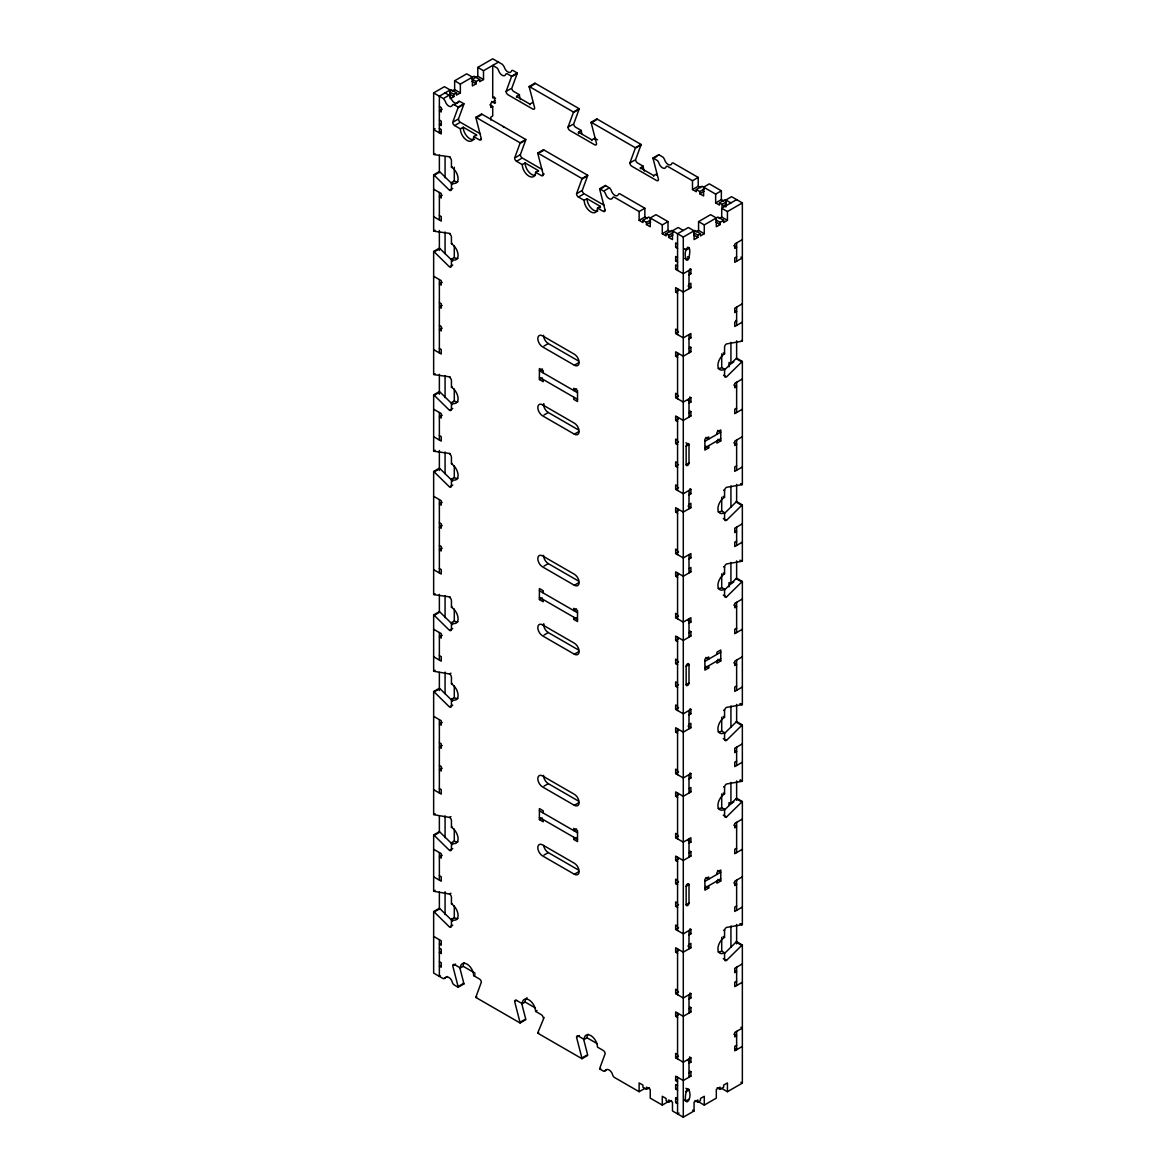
<?xml version="1.0" encoding="UTF-8"?>
<svg xmlns="http://www.w3.org/2000/svg" width="1176" height="1176" viewBox="0 0 1176 1176"><rect width="100%" height="100%" fill="white"/><g stroke="black" fill="none" stroke-linecap="round" stroke-linejoin="round"><path stroke-width="1.5" d="M687.563 256.75L689.004 257.573L686.137 259.22C681.992 249.091 692.664 239.625 689.004 257.573A2.014 1.161 -60 0 1 687.563 260.043A2.014 1.161 -60 0 1 686.137 259.22L684.711 258.397M457.537 102.738A5.395 3.116 60 0 0 458.081 101.886A2.69 1.558 60 0 1 459.875 101.445L463.903 103.767L458.184 107.075A2.705 1.558 60 0 1 458.096 107.648L452.731 122.26A2.69 1.558 60 0 0 454.642 125.567L460.36 128.86A9.437 5.439 60 0 0 467.019 140.414A9.437 5.439 60 0 0 473.693 136.563L476.559 134.917L463.212 127.214L460.36 128.86M453.686 121.716L458.449 118.967L463.814 104.355A2.705 1.558 60 0 0 463.903 103.767M581.797 133.608A9.437 5.439 60 0 1 581.326 130.492L575.608 127.199A2.69 1.558 60 0 1 573.712 123.892L579.077 109.28A2.705 1.558 60 0 0 579.151 108.707L534.948 83.173L529.229 86.48A2.69 1.558 60 0 0 529.303 87.156L534.668 107.957A2.69 1.558 60 0 1 532.772 109.059L508.003 94.756A2.69 1.558 60 0 1 506.092 91.463L511.457 76.852A2.705 1.558 60 0 0 511.531 76.264L517.249 72.971L513.236 70.648A2.69 1.558 60 0 0 511.442 71.075M517.249 72.971A2.705 1.558 60 0 1 517.175 73.544L511.81 88.156A2.69 1.558 60 0 0 513.706 91.463L519.425 94.756A9.437 5.439 60 0 0 520.512 99.607M480.367 139.312L481.322 138.768L475.957 117.953A2.69 1.558 60 0 1 475.868 117.291L481.587 113.984L525.804 139.503L520.086 142.811A2.705 1.558 60 0 1 519.998 143.398L514.632 157.996A2.69 1.558 60 0 0 516.543 161.303L522.262 164.596A9.437 5.439 60 0 0 528.921 176.15A9.437 5.439 60 0 0 535.595 172.299L538.461 170.652L525.113 162.95L522.262 164.596M515.588 157.452L520.351 154.703L525.716 140.091A2.705 1.558 60 0 0 525.804 139.503M644.316 171.079A9.437 5.439 60 0 1 643.228 166.228L637.51 162.935A2.69 1.558 60 0 1 635.613 159.627L640.979 145.03A2.705 1.558 60 0 0 641.052 144.442L596.849 118.923L591.131 122.216A2.69 1.558 60 0 0 591.205 122.892L596.57 143.692A2.69 1.558 60 0 1 594.674 144.795L569.89 130.492A2.69 1.558 60 0 1 567.993 127.199L573.359 112.587A2.705 1.558 60 0 0 573.432 111.999L579.151 108.707M535.595 172.299L541.313 175.606A2.69 1.558 60 0 0 543.224 174.504L537.844 153.703A2.69 1.558 60 0 1 537.77 153.027L543.488 149.719L587.691 175.253L581.988 178.546A2.705 1.558 60 0 1 581.899 179.134L576.534 193.746A2.69 1.558 60 0 0 578.445 197.039L584.163 200.346A9.437 5.439 60 0 0 590.822 211.886A9.437 5.439 60 0 0 597.496 208.034L600.348 206.388L587.015 198.685L584.163 200.346M577.49 193.187L582.252 190.439L587.618 175.827A2.705 1.558 60 0 0 587.691 175.253M653.033 157.952L657.605 160.7L658.839 162.773A5.395 3.116 60 0 0 661.867 167.404A5.395 3.116 60 0 0 665.498 167.786L666.292 166.507A2.69 1.558 60 0 1 667.821 166.492L692.488 180.737L692.488 189.542L698.206 186.234L698.206 177.444L673.539 163.199A2.69 1.558 60 0 0 672.01 163.199L671.217 164.478A5.395 3.116 60 0 1 667.586 164.111A5.395 3.116 60 0 1 664.558 159.48L663.323 157.393L658.751 154.659L653.033 157.952A2.69 1.558 60 0 0 653.106 158.628L658.472 179.443A2.69 1.558 60 0 1 656.575 180.531L631.791 166.228A2.69 1.558 60 0 1 629.895 162.935L635.26 148.323A2.705 1.558 60 0 0 635.334 147.735L641.052 144.442M544.165 1017.446L537.844 1032.601A2.69 1.558 60 0 0 537.77 1033.189L581.988 1058.709L587.691 1055.416A2.705 1.558 60 0 0 587.618 1054.74L583.59 1039.128M618.385 194.437L618.664 194.011A2.69 1.558 60 0 1 620.193 194.011L644.845 208.24L644.845 217.046L639.127 220.338L639.127 211.548L614.475 197.303A2.69 1.558 60 0 0 612.946 197.303L612.137 198.582A5.395 3.116 60 0 1 608.506 198.215A5.395 3.116 60 0 1 605.493 193.584L604.244 191.497L599.672 188.763L605.39 185.455L609.962 188.204L611.211 190.291A5.395 3.116 60 0 0 614.225 194.907A5.395 3.116 60 0 0 617.856 195.289M724.592 369.867L736.088 358.577A2.705 1.558 -60 0 1 736.632 358.166L742.35 361.473L742.35 484.468A2.69 1.558 -60 0 1 741.806 484.688L726.474 487.349A2.69 1.558 -60 0 0 724.563 490.642L724.563 497.242A9.437 5.439 -60 0 0 717.904 508.796A9.437 5.439 -60 0 0 724.563 512.648L724.563 519.248A2.69 1.558 -60 0 0 726.474 520.351L741.806 505.298A2.705 1.558 -60 0 1 742.35 504.901L736.632 501.593A2.705 1.558 -60 0 0 736.088 502.005L724.592 513.295M742.35 361.473A2.705 1.558 -60 0 0 741.806 361.87L726.474 376.923A2.69 1.558 -60 0 1 724.563 375.82L724.563 369.22A9.437 5.439 -60 0 1 717.904 365.368A9.437 5.439 -60 0 1 724.563 353.814L724.563 347.214A2.69 1.558 -60 0 1 726.474 343.921L741.806 341.26A2.705 1.558 -60 0 0 742.35 341.04L742.35 202.919L731.56 196.686L725.842 199.994L725.842 207.035M724.592 589.896L736.088 578.621A2.705 1.558 -60 0 1 736.632 578.21L742.35 581.503L742.35 704.512A2.69 1.558 -60 0 1 741.806 704.733L726.474 707.393A2.69 1.558 -60 0 0 724.563 710.686L724.563 717.286A9.437 5.439 -60 0 0 717.904 728.841A9.437 5.439 -60 0 0 724.563 732.692L724.563 739.292A2.69 1.558 -60 0 0 726.474 740.395L741.806 725.342A2.705 1.558 -60 0 1 742.35 724.93L736.632 721.638A2.705 1.558 -60 0 0 736.088 722.049L724.592 733.339M742.35 504.901L742.35 561.084A2.69 1.558 -60 0 1 741.806 561.305L726.474 563.965A2.69 1.558 -60 0 0 724.563 567.258L724.563 573.859A9.437 5.439 -60 0 0 717.904 585.413A9.437 5.439 -60 0 0 724.563 589.264L724.563 595.865A2.69 1.558 -60 0 0 726.474 596.967L741.806 581.914A2.705 1.558 -60 0 1 742.35 581.503M724.592 809.941L736.088 798.651A2.705 1.558 -60 0 1 736.632 798.254L742.35 801.547L742.35 924.557A2.705 1.558 -60 0 1 741.806 924.777L726.474 927.438A2.69 1.558 -60 0 0 724.563 930.731L724.563 937.331A9.437 5.439 -60 0 0 717.904 948.885A9.437 5.439 -60 0 0 724.563 952.736L724.563 959.337A2.69 1.558 -60 0 0 726.474 960.439L741.806 945.386A2.69 1.558 -60 0 1 742.35 944.975L736.632 941.682A2.69 1.558 -60 0 0 736.088 942.079L724.592 953.368M723.299 815.174L726.474 817.011L741.806 801.958A2.705 1.558 -60 0 1 742.35 801.547M450.246 156.878L434.194 154.629A2.705 1.558 60 0 1 433.65 154.409L433.65 92.904L444.44 86.671L450.158 89.979L450.158 98.769M454.642 80.791L460.345 84.084L460.345 92.889L454.642 89.597L454.642 80.791L466.681 73.838L472.399 77.131L472.399 85.936L476.206 83.731L476.206 81.541L471.914 79.057M498.433 62.108L483.512 70.722L483.512 79.527L477.794 76.219L477.794 67.414L492.715 58.8L502.461 64.415L504.254 66.929A5.395 3.116 60 0 0 507.282 71.56A5.395 3.116 60 0 0 510.899 71.927M450.158 89.979L439.368 96.212L439.368 132.873L441.265 131.786M460.345 84.084L473.987 76.219L479.69 79.527L479.69 81.717L483.512 79.527M452.099 91.052L454.642 89.597M473.987 78.424L477.794 76.219M444.337 97.976L449.1 95.227L450.893 97.726A5.395 3.116 60 0 0 456.685 103.209M449.688 91.904L453.965 94.374L456.538 92.889L456.538 95.094L460.345 92.889M476.206 81.541L479.69 79.527M451.437 98.034L453.965 96.579L453.965 94.374M442.22 109.221L439.368 110.882L441.265 111.97L441.265 107.575L439.368 106.472M433.65 92.904L443.381 98.534L445.175 101.033A5.395 3.116 60 0 0 448.776 106.046A5.395 3.116 60 0 0 452.363 105.178A2.69 1.558 60 0 1 454.156 104.752L458.919 102.003M458.096 107.648L462.859 104.899M512.413 76.293L517.175 73.544M440.309 123.892L439.368 124.45L441.265 125.553L441.265 121.143L439.368 120.04M435.076 128.757L433.65 129.581L441.265 133.976L441.265 129.581L439.368 128.478M511.531 76.264L507.517 73.941A2.69 1.558 60 0 0 505.724 74.382A5.395 3.116 60 0 1 502.123 75.235A5.395 3.116 60 0 1 498.536 70.222L497.301 68.135L492.715 65.4L492.715 97.667L494.155 96.844M506.092 91.463L510.854 88.715M492.715 97.667L495.581 98.225M495.39 100.533L490.818 103.179L490.818 107.575L492.715 106.472L492.715 116.012L490.818 117.115L490.818 120.04M454.642 125.567L459.404 122.819M491.583 101.415L494.626 103.179L495.581 102.621M476.897 117.409L481.66 114.66A2.69 1.558 60 0 1 481.587 113.984M529.303 87.156L534.066 84.407M516.602 97.123A9.437 5.439 60 0 1 516.573 96.403L519.425 94.756M433.65 154.409L435.076 153.586M529.891 104.782A9.437 5.439 60 0 0 529.906 104.105L532.772 102.459M450.246 233.48L434.194 231.246A2.705 1.558 60 0 1 433.65 231.025L433.65 174.827L439.368 171.534A2.705 1.573 60 0 1 439.912 171.946L452.686 184.485M433.65 174.827A2.705 1.573 60 0 1 434.194 175.239L438.472 172.769M434.194 175.239L449.526 190.291A2.69 1.558 60 0 0 451.437 189.189L451.437 182.589A9.437 5.439 60 0 0 458.096 178.737A9.437 5.439 60 0 0 451.437 167.183L452.143 166.772M451.437 182.589L454.289 180.942A9.437 5.439 60 0 0 457.934 181.795M519.998 143.398L524.761 140.635M574.314 112.043L579.077 109.28M450.246 189.88L452.745 188.439M442.22 195.231L439.368 196.877L441.265 197.98L441.265 193.57L433.65 189.174M567.993 127.199L572.756 124.45M516.543 161.303L521.306 158.554M540.387 152.233L543.562 150.396A2.69 1.558 60 0 1 543.488 149.719M591.205 122.892L594.38 121.054M595.012 120.687L595.967 120.143M578.577 133.608A9.437 5.439 60 0 1 578.474 132.153L581.326 130.492M433.65 231.025L435.076 230.202M591.778 140.517A9.437 5.439 60 0 0 591.807 139.841L594.674 138.195L597.526 139.841M542.268 175.048L544.165 173.96M450.246 376.908L434.194 374.674A2.69 1.558 60 0 1 433.65 374.453L433.65 251.444L439.368 248.151A2.705 1.558 60 0 1 439.912 248.548L452.686 261.101M433.65 251.444A2.705 1.558 60 0 1 434.194 251.855L438.472 249.386M434.194 251.855L449.526 266.908A2.69 1.558 60 0 0 451.437 265.805L451.437 259.205A9.437 5.439 60 0 0 458.096 255.354A9.437 5.439 60 0 0 451.437 243.799L452.143 243.388M581.899 179.134L586.662 176.385M636.216 147.779L640.979 145.03M451.437 259.205L454.289 257.559A9.437 5.439 60 0 0 457.934 258.411M450.246 266.496L452.745 265.056M629.895 162.935L634.658 160.186M578.445 197.039L583.208 194.29M600.701 188.88L603.876 187.058M653.106 158.628L656.914 156.437M442.22 282.328L439.368 283.975L441.265 285.077L441.265 280.682L433.65 276.272M640.405 168.594A9.437 5.439 60 0 1 640.376 167.889L643.228 166.228M604.64 190.527L609.403 187.778M653.68 176.268A9.437 5.439 60 0 0 653.709 175.591L656.575 173.93A9.437 5.439 60 0 1 656.458 175.268M604.17 210.798L605.125 210.239L599.745 189.439A2.69 1.558 60 0 1 599.672 188.763M442.22 305.437L439.368 307.083L441.265 308.185L441.265 303.776L439.368 302.673M639.127 211.548L644.845 208.24M692.488 180.737L698.206 177.444M442.22 328.163L439.368 329.824L441.265 330.912L441.265 326.516L439.368 325.414M639.127 220.338L642.949 222.543L642.949 220.338L648.667 217.046L662.294 224.91L668.012 221.617L668.012 230.408L662.294 233.715L662.294 224.91M692.488 189.542L696.31 191.747L696.31 189.542L702.013 186.234L715.655 194.114L721.358 190.806L721.358 199.611L715.655 202.904L715.655 194.114M642.949 220.338L646.433 222.367L650.725 219.883M696.31 189.542L699.793 191.556L704.086 189.086M646.433 222.367L646.433 224.557L650.725 222.088M699.793 191.556L699.793 193.761L704.086 191.276M662.294 233.715L666.101 235.92L666.101 233.715L671.819 230.408M715.655 202.904L719.462 205.109L719.462 202.904L725.18 199.611M672.951 232.716L668.674 235.2L668.674 237.405L672.481 239.595L672.481 230.79L678.199 227.497L683.285 230.437M719.462 202.904L722.035 204.389L726.312 201.919M668.674 237.405L672.951 234.921M726.312 204.124L722.035 206.594L722.035 204.389M433.65 374.453L435.076 373.63M698.559 221.617L704.277 224.91L704.277 233.715L698.559 230.408L698.559 221.617L710.598 214.664L716.316 217.957L716.316 226.762L720.124 224.557L720.124 222.367L715.831 219.883M742.35 202.919L727.43 211.548L727.43 220.338L721.711 217.046L721.711 208.24L736.632 199.626M672.481 230.79L683.285 237.037L694.075 230.79L694.075 239.595L697.897 237.405L697.897 235.2L693.605 232.716M704.277 224.91L717.904 217.046L723.622 220.338L723.622 222.543L727.43 220.338M696.016 231.878L698.559 230.408M719.168 218.516L721.711 217.046M677.567 244.005L675.656 242.903L675.656 247.298L676.612 246.754M697.897 235.2L700.455 233.715L700.455 235.92L704.277 233.715M720.124 222.367L723.622 220.338M450.246 453.524L434.194 451.29A2.705 1.558 60 0 1 433.65 451.07L433.65 394.871L439.368 391.579A2.705 1.558 60 0 1 439.912 391.975L452.686 404.529M433.65 394.871A2.705 1.558 60 0 1 434.194 395.283L438.472 392.813M689.004 248.401L686.137 250.047L684.711 249.224M434.194 395.283L449.526 410.336A2.69 1.558 60 0 0 451.437 409.233L451.437 402.633A9.437 5.439 60 0 0 458.096 398.782A9.437 5.439 60 0 0 451.437 387.227L452.143 386.816M677.567 257.573L675.656 256.471L675.656 260.866L676.612 260.322M677.567 265.996L675.656 264.909L675.656 269.304L676.612 268.76M544.018 346.038L548.295 343.568L578.474 360.988M451.437 402.633L454.289 400.987A9.437 5.439 60 0 0 457.934 401.839M689.004 274.802L690.9 273.699L690.9 269.304L683.285 273.699L675.656 269.304M742.35 239.595L734.735 244.005L734.735 248.401L736.632 247.298L733.78 245.652M450.246 409.924L452.745 408.484M442.22 415.275L439.368 416.921L441.265 418.024L441.265 413.614L433.65 409.219M542.459 368.941L539.402 370.705L577.519 392.71M689.004 284.342L690.9 283.24L690.9 287.635L683.285 292.045L675.656 287.635L675.656 292.045L678.523 290.399M736.632 256.838L734.735 257.941L734.735 262.336L742.35 257.941L740.924 257.118M543.224 372.91L543.224 370.705L539.402 368.514L539.402 379.51L542.268 377.863M574.344 365.207A6.733 3.895 60 0 0 579.106 362.458A6.733 3.895 60 0 0 574.344 354.211L542.577 335.866A6.733 3.895 60 0 0 537.814 338.614A6.733 3.895 60 0 0 542.577 346.876L574.344 365.207L578.636 362.737M433.65 451.07L435.076 450.232M578.636 431.68L574.344 434.15L542.577 415.819A6.733 3.895 60 0 1 537.814 407.572A6.733 3.895 60 0 1 542.577 404.809L544.018 403.985M450.246 596.952L434.194 594.718A2.69 1.558 60 0 1 433.65 594.497L433.65 471.488L439.368 468.195A2.705 1.558 60 0 1 439.912 468.592L452.686 481.131M576.563 388.859L573.712 390.505L573.712 388.315L577.519 390.505L577.519 401.516L573.712 399.311L573.712 397.106M433.65 471.488A2.705 1.558 60 0 1 434.194 471.899L438.472 469.415M677.567 330.177L675.656 329.089L675.656 333.484L678.523 331.838M434.194 471.899L449.526 486.952A2.69 1.558 60 0 0 451.437 485.85L451.437 479.249A9.437 5.439 60 0 0 458.096 475.398A9.437 5.439 60 0 0 451.437 463.844L452.143 463.432M544.018 414.996L548.295 412.511L578.474 429.931M742.35 303.776L734.735 308.185L734.735 312.581L736.632 311.478L735.691 310.934M689.004 338.982L690.9 337.88L690.9 333.484L683.285 337.88L675.656 333.484M451.437 479.249L454.289 477.588A9.437 5.439 60 0 0 457.934 478.441M450.246 486.541L452.745 485.085M689.945 346.876L690.9 347.42L690.9 351.815L683.285 356.225L675.656 351.815L675.656 356.225L678.523 354.564M689.004 348.522L690.9 347.42M742.35 322.121L734.735 326.516L734.735 322.121L736.632 321.019L735.691 320.46M442.22 502.373L439.368 504.019L441.265 505.121L441.265 500.711L433.65 496.316M442.22 525.466L439.368 527.127L441.265 528.23L441.265 523.82L439.368 522.717M729.017 366.853L729.017 362.458L730.928 363.56L733.78 361.899M677.567 394.357L675.656 393.254L675.656 397.664L678.523 396.018M689.004 403.162L690.9 402.06L690.9 397.664L683.285 402.06L675.656 397.664M442.22 548.207L439.368 549.854L441.265 550.956L441.265 546.561L439.368 545.458M742.35 378.966L734.735 383.361L734.735 387.757L736.632 386.654L733.78 385.008M689.945 411.041L690.9 411.6L690.9 415.995L683.285 420.405L675.656 415.995L675.656 420.405L678.523 418.744M689.004 412.702L690.9 411.6M677.567 440.206L675.656 439.104L675.656 443.499L678.523 441.853M736.632 408.116L734.735 409.219L734.735 413.614L742.35 409.219M686.137 446.248L689.004 444.601A2.014 1.161 -60 0 0 687.563 443.778A2.014 1.161 -60 0 0 686.137 446.248L686.137 464.594A2.014 1.161 -60 0 0 687.563 465.417A2.014 1.161 -60 0 0 689.004 462.947L689.004 444.601L685.946 442.837M433.65 594.497L435.076 593.659M704.88 441.309L720.756 432.136L717.713 430.372M704.88 447.909L720.756 438.736M677.567 462.947L675.656 461.845L675.656 466.24L678.523 464.594M708.702 445.704L708.702 447.894L704.894 450.099L704.894 439.089L708.702 436.899L708.702 439.089L705.85 437.443M716.963 434.326L716.963 432.121L720.77 429.931L720.77 440.926L716.963 443.131L716.963 440.926M686.137 464.594L689.004 462.947M450.952 673.157L449.526 673.98L434.194 671.334A2.69 1.558 60 0 1 433.65 671.099L433.65 614.916L439.368 611.623A2.705 1.558 60 0 1 439.912 612.02L452.686 624.574M742.35 436.722L734.735 441.118L734.735 445.528L736.632 444.425L733.78 442.779M433.65 614.916A2.705 1.558 60 0 1 434.194 615.327L438.472 612.843M434.194 615.327L449.526 630.38A2.69 1.558 60 0 0 451.437 629.278L451.437 622.677A9.437 5.439 60 0 0 458.096 618.826A9.437 5.439 60 0 0 451.437 607.272L452.143 606.86M677.567 486.041L675.656 484.953L675.656 489.348L678.523 487.702M544.018 566.082L548.295 563.613L578.474 581.032M451.437 622.677L454.289 621.031A9.437 5.439 60 0 0 457.934 621.869M689.004 494.846L690.9 493.744L690.9 489.348L683.285 493.744L675.656 489.348M450.246 629.968L452.745 628.513M442.22 635.305L439.368 636.966L441.265 638.053L441.265 633.658L433.65 629.263M736.632 465.872L734.735 466.975L734.735 471.37L742.35 466.975M689.004 504.386L690.9 503.284L690.9 507.679L683.285 512.089L675.656 507.679L675.656 512.089L678.523 510.428M543.224 592.954L543.224 590.749L539.402 588.544L539.402 599.554L542.268 597.908M574.344 585.251A6.733 3.895 60 0 0 579.106 582.502A6.733 3.895 60 0 0 574.344 574.241L542.577 555.91A6.733 3.895 60 0 0 537.814 558.659A6.733 3.895 60 0 0 542.577 566.905L574.344 585.251L578.636 582.767M433.65 671.099L435.076 670.276M578.636 651.725L574.344 654.194L542.577 635.863A6.733 3.895 60 0 1 537.814 627.602A6.733 3.895 60 0 1 542.577 624.853L544.018 624.03M450.952 816.585L449.526 817.408L434.194 814.762A2.69 1.558 60 0 1 433.65 814.527L433.65 691.532L439.368 688.225A2.705 1.558 60 0 1 439.912 688.636L452.686 701.175M576.563 608.903L573.712 610.55L573.712 608.36L577.519 610.55L577.519 621.56L573.712 619.355L573.712 617.15M433.65 691.532A2.705 1.558 60 0 1 434.194 691.944L438.472 689.459M677.567 550.221L675.656 549.119L675.656 553.529L678.523 551.882M434.194 691.944L449.526 706.996A2.69 1.558 60 0 0 451.437 705.894L451.437 699.294A9.437 5.439 60 0 0 458.096 695.442A9.437 5.439 60 0 0 451.437 683.888L452.143 683.476M544.018 635.04L548.295 632.556L578.474 649.975M573.712 619.355L576.563 617.709M742.35 523.82L734.735 528.215L734.735 532.625L736.632 531.523L735.691 530.979M689.004 559.026L690.9 557.924L690.9 553.529L683.285 557.924L675.656 553.529M451.437 699.294L454.289 697.633A9.437 5.439 60 0 0 457.934 698.485M450.246 706.57L452.745 705.13M689.004 568.567L690.9 567.464L690.9 571.859L683.285 576.269L675.656 571.859L675.656 576.269L678.523 574.608M736.632 541.063L734.735 542.151L734.735 546.561L742.35 542.151M442.22 722.417L439.368 724.063L441.265 725.166L441.265 720.756L433.65 716.36M442.22 745.51L439.368 747.172L441.265 748.259L441.265 743.864L439.368 742.762M729.017 586.898L729.017 582.502L730.928 583.605L733.78 581.944M677.567 614.401L675.656 613.299L675.656 617.709L678.523 616.048M689.004 623.207L690.9 622.104L690.9 617.709L683.285 622.104L675.656 617.709M442.22 768.251L439.368 769.898L441.265 771L441.265 766.605L439.368 765.502M742.35 598.996L734.735 603.406L734.735 607.801L736.632 606.698L733.78 605.052M689.945 631.086L690.9 631.644L690.9 636.04L683.285 640.435L675.656 636.04L675.656 640.435L678.523 638.788M689.004 632.747L690.9 631.644M736.632 628.16L734.735 629.263L734.735 633.658L742.35 629.263M677.567 660.25L675.656 659.148L675.656 663.543L678.523 661.897M686.137 666.292L689.004 664.646A2.014 1.161 -60 0 0 687.563 663.823A2.014 1.161 -60 0 0 686.137 666.292L686.137 684.638A2.014 1.161 -60 0 0 687.563 685.461A2.014 1.161 -60 0 0 689.004 682.977L689.004 664.646M433.65 814.527L435.076 813.704M704.88 661.353L720.756 652.18M704.88 667.953L720.756 658.78M677.567 682.977L675.656 681.889L675.656 686.284L678.523 684.638M708.702 665.734L708.702 667.939L704.894 670.144L704.894 659.133L708.702 656.943L708.702 659.133L705.85 657.487M716.963 654.37L716.963 652.165L720.77 649.975L720.77 660.971L716.963 663.176L716.963 660.971M686.137 684.638L689.004 682.977M450.952 893.201L449.526 894.025L434.194 891.364A2.69 1.558 60 0 1 433.65 891.143L433.65 834.96L439.368 831.653A2.705 1.558 60 0 1 439.912 832.064L452.686 844.603M742.35 656.767L734.735 661.162L734.735 665.557L736.632 664.469L733.78 662.808M433.65 834.96A2.705 1.558 60 0 1 434.194 835.372L438.472 832.887M434.194 835.372L449.526 850.424A2.69 1.558 60 0 0 451.437 849.322L451.437 842.722A9.437 5.439 60 0 0 458.096 838.87A9.437 5.439 60 0 0 451.437 827.316L452.143 826.904M677.567 706.085L675.656 704.983L675.656 709.393L678.523 707.731M544.018 786.127L548.295 783.657L578.474 801.077M451.437 842.722L454.289 841.06A9.437 5.439 60 0 0 457.934 841.913M689.004 714.89L690.9 713.788L690.9 709.393L683.285 713.788L675.656 709.393M450.246 850.013L452.745 848.558M442.22 855.349L439.368 856.995L441.265 858.098L441.265 853.702L433.65 849.307M736.632 685.917L734.735 687.019L734.735 691.414L742.35 687.019M689.004 724.431L690.9 723.328L690.9 727.724L683.285 732.134L675.656 727.724L675.656 732.134L678.523 730.472M543.224 812.998L543.224 810.793L539.402 808.588L539.402 819.598L542.268 817.937M574.344 805.295A6.733 3.895 60 0 0 579.106 802.547A6.733 3.895 60 0 0 574.344 794.285L542.577 775.954A6.733 3.895 60 0 0 537.814 778.703A6.733 3.895 60 0 0 542.577 786.95L574.344 805.295L578.636 802.811M433.65 891.143L435.076 890.32M576.563 828.948L573.712 830.594L573.712 828.389L577.519 830.594L577.519 841.604L573.712 839.399L573.712 837.194M459.787 967.657L463.814 983.268A2.705 1.558 60 0 1 463.903 983.945L458.184 987.237L454.156 984.915A2.69 1.558 60 0 1 452.363 982.416A5.395 3.116 60 0 0 448.776 977.403A5.395 3.116 60 0 0 445.175 978.27L443.381 978.697L433.65 973.081L433.65 911.576L439.368 908.269A2.705 1.558 60 0 1 439.912 908.68L452.686 921.22M433.65 911.576A2.705 1.558 60 0 1 434.194 911.973L438.472 909.504M677.567 770.265L675.656 769.163L675.656 773.573L678.523 771.912M434.194 911.973L449.526 927.026A2.69 1.558 60 0 0 451.437 925.938L451.437 919.323A9.437 5.439 60 0 0 458.096 915.487A9.437 5.439 60 0 0 451.437 903.932L452.143 903.521M544.018 855.07L548.295 852.6L578.474 870.019M573.712 839.399L576.563 837.753M689.004 779.071L690.9 777.968L690.9 773.573L683.285 777.968L675.656 773.573M742.35 743.864L734.735 748.259L734.735 752.669L736.632 751.567L735.691 751.008M451.437 919.323L454.289 917.677A9.437 5.439 60 0 0 457.934 918.529M689.004 788.611L690.9 787.508L690.9 791.904L683.285 796.299L675.656 791.904L675.656 796.299L678.523 794.653M736.632 761.092L734.735 762.195L734.735 766.605L742.35 762.195M450.246 926.615L452.745 925.174M440.309 943.549L439.368 944.107L441.265 945.195L441.265 940.8L433.65 936.405M574.344 874.238A6.733 3.895 60 0 0 579.106 871.49A6.733 3.895 60 0 0 574.344 863.243L542.577 844.897A6.733 3.895 60 0 0 537.814 847.646A6.733 3.895 60 0 0 542.577 855.908L574.344 874.238L578.636 871.769M440.309 951.987L439.368 952.531L441.265 953.633L441.265 949.238L439.368 948.135M440.309 965.555L439.368 966.113L441.265 967.201L441.265 962.806L439.368 961.703M729.017 805.472L729.017 802.547L730.928 803.634L733.78 801.988M453.686 965.202L455.597 964.114M677.567 834.445L675.656 833.343L675.656 837.753L678.523 836.092M440.309 975.83L439.368 976.374L439.368 939.697M458.184 987.237A2.705 1.558 60 0 0 458.096 986.561L452.731 965.761A2.69 1.558 60 0 1 454.642 964.658L460.36 967.966L463.212 966.304A9.437 5.439 60 0 1 464.3 962.718M444.337 978.153L445.292 977.594M446.233 977.05L447.189 976.492M689.004 843.251L690.9 842.148L690.9 837.753L683.285 842.148L675.656 837.753M742.35 819.04L734.735 823.45L734.735 827.845L736.632 826.743L733.78 825.096M460.36 967.966A9.437 5.439 60 0 1 467.019 964.114A9.437 5.439 60 0 1 473.693 975.654L475.119 974.83M689.945 851.13L690.9 851.689L690.9 856.084L683.285 860.479L675.656 856.084L675.656 860.479L678.523 858.833M689.004 852.776L690.9 851.689M458.096 986.561L462.859 983.812M521.688 1003.393L525.716 1019.004A2.705 1.558 60 0 1 525.804 1019.68L520.086 1022.973L475.868 997.454L476.824 996.91M736.632 848.205L734.735 849.293L734.735 853.702L742.35 849.293M677.567 880.295L675.656 879.192L675.656 883.588L678.523 881.941M686.137 886.337L689.004 884.69L689.004 903.021A2.014 1.161 -60 0 1 687.563 905.505A2.014 1.161 -60 0 1 686.137 904.682L686.137 886.337A2.014 1.161 -60 0 1 687.563 883.867A2.014 1.161 -60 0 1 689.004 884.69M704.88 881.383L720.756 872.225L717.713 870.46M704.88 887.983L720.756 878.825M677.567 903.021L675.656 901.918L675.656 906.328L678.523 904.682M708.702 885.778L708.702 887.983L704.894 890.188L704.894 879.178L708.702 876.973L708.702 879.178L705.85 877.531M716.963 874.415L716.963 872.21L720.77 870.005L720.77 881.015L716.963 883.22L716.963 881.015M515.588 1000.952L516.543 1000.394L522.262 1003.701L525.113 1002.04A9.437 5.439 60 0 1 527.068 997.733M686.137 904.682L689.004 903.021M742.35 876.811L734.735 881.206L734.735 885.602L736.632 884.499L733.78 882.853M677.567 926.129L675.656 925.027L675.656 929.437L678.523 927.776M522.262 1003.701A9.437 5.439 60 0 1 528.921 999.85A9.437 5.439 60 0 1 535.595 1011.404L537.02 1010.566M520.086 1022.973A2.705 1.558 60 0 0 519.998 1022.297L524.761 1019.548M689.004 934.935L690.9 933.832L690.9 929.437L683.285 933.832L675.656 929.437M736.632 905.961L734.735 907.063L734.735 911.459L742.35 907.063M689.004 944.46L690.9 943.372L690.9 947.768L683.285 952.163L675.656 947.768L675.656 952.163L678.523 950.517M537.77 1033.189L538.726 1032.646M577.49 1036.688L579.386 1035.586M581.988 1058.709A2.705 1.558 60 0 0 581.899 1058.047L576.534 1037.232A2.69 1.558 60 0 1 578.445 1036.13L584.163 1039.437L587.015 1037.791A9.437 5.439 60 0 1 588.103 1034.204M677.567 990.31L675.656 989.207L675.656 993.602L678.523 991.956M689.004 999.115L690.9 998.012L690.9 993.602L683.285 998.012L675.656 993.602M742.35 963.908L734.735 968.304L734.735 972.699L736.632 971.611L735.691 971.053M581.899 1058.047L586.662 1055.284M689.945 1006.994L690.9 1007.553L690.9 1011.948L683.285 1016.343L675.656 1011.948L675.656 1016.343L678.523 1014.697M689.004 1008.64L690.9 1007.553M736.632 981.137L734.735 982.239L734.735 986.649L742.35 982.239M644.845 1088.417L639.127 1091.71L614.475 1077.466A2.69 1.558 60 0 1 612.946 1075.702L612.137 1073.497A5.395 3.116 60 0 0 608.506 1069.675A5.395 3.116 60 0 0 605.493 1070.822L603.685 1071.248L599.672 1068.925L600.627 1068.381M604.64 1070.704L606.551 1069.601M677.567 1054.49L675.656 1053.387L675.656 1057.783L678.523 1056.136M689.004 1063.295L690.9 1062.193L690.9 1057.783L683.285 1062.193L675.656 1057.783M639.127 1091.71L639.127 1082.905L642.949 1085.11L642.949 1087.315L646.433 1089.329L649.299 1087.682M689.945 1071.174L690.9 1071.718L690.9 1076.128L683.285 1080.524L675.656 1076.128L675.656 1080.524L676.612 1079.98M689.004 1072.821L690.9 1071.718M736.632 1045.317L734.735 1046.419L734.735 1050.815L742.35 1046.419M677.567 1085.654L675.656 1084.566L675.656 1088.961L676.612 1088.417M646.433 1089.329L646.433 1087.124L650.255 1089.329L650.255 1098.134L662.294 1105.087L668.012 1101.78M686.137 1091.71L689.004 1090.064A2.014 1.161 -60 0 0 687.563 1089.241A2.014 1.161 -60 0 0 686.137 1091.71C682.477 1109.659 693.149 1100.192 689.004 1090.064L685.946 1088.3M662.294 1105.087L662.294 1096.282L666.101 1098.487L666.101 1100.677L668.674 1102.162L671.525 1100.515M677.567 1103.632L675.656 1102.529L675.656 1098.134L676.612 1097.575M675.656 1102.529L676.612 1101.986M689.004 1099.237L686.137 1100.883L684.711 1100.06M678.993 1113.069L677.567 1113.892L677.567 1077.231M695.031 1100.515L697.897 1102.162L700.455 1100.677L700.455 1098.487L704.277 1096.282L704.277 1105.087L698.559 1101.78M717.257 1087.682L720.124 1089.329L723.622 1087.315L723.622 1085.11L727.43 1082.905L727.43 1091.71L721.711 1088.417M668.674 1102.162L668.674 1099.957L672.481 1102.162L672.481 1110.967L683.285 1117.2L694.075 1110.967L694.075 1102.162L697.897 1099.957L697.897 1102.162M704.277 1105.087L716.316 1098.134L716.316 1089.329L720.124 1087.124L720.124 1089.329M727.43 1091.71L742.35 1083.096L742.35 944.975M742.35 724.93L742.35 781.129A2.69 1.558 -60 0 1 741.806 781.349L726.474 784.01A2.69 1.558 -60 0 0 724.563 787.303L724.563 793.903A9.437 5.439 -60 0 0 717.904 805.457A9.437 5.439 -60 0 0 724.563 809.308L724.563 815.909A2.69 1.558 -60 0 0 726.474 817.011M721.358 190.806L709.319 183.853L703.601 187.16L703.601 195.951L699.793 193.761M529.229 86.48L573.432 111.999M591.131 122.216L635.334 147.735M725.842 199.994L730.928 202.919M698.206 186.234L700.749 187.704M721.358 199.611L723.901 201.081M477.794 67.414L483.512 70.722M721.711 208.24L727.43 211.548M516.573 96.403L529.906 104.105M578.474 132.153L591.807 139.841M640.376 167.889L653.709 175.591M471.914 81.262L476.206 83.731M715.831 222.088L720.124 224.557M489.863 104.826L492.715 106.472M450.82 89.597L456.538 92.889M694.737 230.408L700.455 233.715M694.075 230.79L688.357 227.497L677.567 233.73L677.567 270.406M449.688 94.095L453.965 96.579M693.605 234.921L697.897 237.405M445.072 92.904L449.1 95.227M668.012 221.617L655.973 214.664L650.255 217.957L650.255 226.762L646.433 224.557M454.156 104.752L458.184 107.075M475.868 117.291L520.086 142.811M537.77 153.027L581.988 178.546M644.845 217.046L647.388 218.516M668.012 230.408L670.555 231.878M666.101 233.715L668.674 235.2M687.563 247.298L689.004 248.136M684.711 248.959L686.137 249.782M480.484 133.888L460.36 122.26A2.69 1.558 60 0 1 458.449 118.967M542.386 169.623L522.262 157.996A2.69 1.558 60 0 1 520.351 154.703M604.288 205.359L584.163 193.746A2.69 1.558 60 0 1 582.252 190.439M675.656 247.298L677.567 248.401M473.693 136.563L479.411 139.87A2.69 1.558 60 0 0 481.322 138.768M597.496 208.034L603.215 211.342A2.69 1.558 60 0 0 605.125 210.239M689.945 268.76L690.9 269.304M675.656 260.866L677.567 261.969M689.945 273.155L690.9 273.699M688.048 285.988L690.9 287.635M675.656 292.045L677.567 293.147M741.394 340.496L742.35 341.04M737.043 359.121L741.806 361.87M723.137 352.991L724.563 353.814M689.945 337.336L690.9 337.88M718.066 368.426A9.437 5.439 -60 0 0 721.711 367.574L724.563 369.22M689.945 351.271L690.9 351.815M723.622 375.276L725.519 376.379M439.368 215.576L441.265 216.678L441.265 221.073L433.65 216.678M675.656 356.225L677.567 357.328M689.753 397.003L690.9 397.664M688.048 400.413L690.9 402.06M689.945 415.451L690.9 415.995M717.919 439.28L720.77 440.926M675.656 420.405L677.567 421.493M705.85 446.248L708.702 447.894M675.656 443.499L677.567 444.601M740.924 483.645L742.35 484.468M740.851 484.145L741.806 484.688M539.402 377.305L577.519 399.311M539.402 379.51L543.224 381.715L543.224 379.51M723.622 490.098L724.563 490.642M675.656 466.24L677.567 467.342M736.088 502.005L740.851 504.754M723.137 496.419L724.563 497.242M689.945 488.79L690.9 489.348M542.577 404.809L574.344 423.154A6.733 3.895 60 0 1 579.106 431.401A6.733 3.895 60 0 1 574.344 434.15M718.066 511.854A9.437 5.439 -60 0 0 721.711 511.001L724.563 512.648M439.368 348.522L441.265 349.625L441.265 354.02L433.65 349.625M689.945 493.2L690.9 493.744M723.299 518.513L726.474 520.351M688.048 506.033L690.9 507.679M675.656 512.089L677.567 513.192M741.394 560.526L742.35 561.084M739.91 560.202L741.806 561.305M723.622 566.714L724.563 567.258M736.088 578.621L740.851 581.37M723.137 573.035L724.563 573.859M689.945 557.38L690.9 557.924M718.066 588.47A9.437 5.439 -60 0 0 721.711 587.618L724.563 589.264M689.945 571.315L690.9 571.859M723.299 595.13L726.474 596.967M439.368 435.62L441.265 436.722L441.265 441.118L433.65 436.722M675.656 576.269L677.567 577.357M688.048 620.458L690.9 622.104M689.945 635.496L690.9 636.04M717.919 659.324L720.77 660.971M675.656 640.435L677.567 641.537M705.85 666.292L708.702 667.939M675.656 663.543L677.567 664.646M740.924 703.689L742.35 704.512M739.91 703.63L741.806 704.733M539.402 590.749L577.519 612.755M539.402 597.349L577.519 619.355M539.402 599.554L543.224 601.759L543.224 599.554M723.622 710.142L724.563 710.686M675.656 686.284L677.567 687.387M736.088 722.049L740.851 724.798M723.137 716.463L724.563 717.286M689.945 708.834L690.9 709.393M542.577 624.853L574.344 643.198A6.733 3.895 60 0 1 579.106 651.445A6.733 3.895 60 0 1 574.344 654.194M718.066 731.898A9.437 5.439 -60 0 0 721.711 731.046L724.563 732.692M439.368 568.567L441.265 569.669L441.265 574.064L433.65 569.669M689.945 713.244L690.9 713.788M723.299 738.557L726.474 740.395M688.048 726.077L690.9 727.724M675.656 732.134L677.567 733.221M740.454 780.026L742.35 781.129M739.91 780.247L741.806 781.349M723.622 786.759L724.563 787.303M736.088 798.651L740.851 801.415M689.945 773.014L690.9 773.573M723.137 793.08L724.563 793.903M689.945 777.424L690.9 777.968M718.066 808.515A9.437 5.439 -60 0 0 721.711 807.662L724.563 809.308M689.945 791.36L690.9 791.904M439.368 655.664L441.265 656.767L441.265 661.162L433.65 656.767M675.656 796.299L677.567 797.402M688.048 840.502L690.9 842.148M689.945 855.54L690.9 856.084M717.919 879.369L720.77 881.015M675.656 860.479L677.567 861.582M705.85 886.337L708.702 887.983M675.656 883.588L677.567 884.69M740.924 923.733L742.35 924.557M739.91 923.674L741.806 924.777M539.402 810.793L577.519 832.799M539.402 817.393L577.519 839.399M539.402 819.598L543.224 821.789L543.224 819.598M723.622 930.187L724.563 930.731M675.656 906.328L677.567 907.431M736.088 942.079L740.851 944.842M723.137 936.508L724.563 937.331M689.945 928.878L690.9 929.437M718.066 951.943A9.437 5.439 -60 0 0 721.711 951.09L724.563 952.736M439.368 788.611L441.265 789.699L441.265 794.109L433.65 789.713M689.945 933.288L690.9 933.832M723.299 958.602L726.474 960.439M687.857 946.004L690.9 947.768M675.656 952.163L677.567 953.266M689.945 993.058L690.9 993.602M689.945 997.454L690.9 998.012M740.924 1027.265L742.35 1028.089L734.735 1032.484L734.735 1036.879L736.632 1035.791L733.78 1034.13M689.945 1011.389L690.9 1011.948M439.368 875.708L441.265 876.811L441.265 881.206L433.65 876.811M734.735 1048.625L736.632 1049.727L736.632 1031.381M675.656 1016.343L677.567 1017.446M740.924 1082.273L742.35 1083.096M689.474 1056.959L690.9 1057.783M688.048 1060.546L690.9 1062.193M689.945 1075.57L690.9 1076.128M675.656 1080.524L677.567 1081.626M463.212 966.304L475.075 973.155M525.113 1002.04L535.492 1008.038M587.015 1037.791L597.393 1043.774M675.656 1088.961L677.567 1090.064M473.693 975.654L479.411 978.961A2.69 1.558 60 0 1 481.322 982.254L475.957 996.866A2.69 1.558 60 0 0 475.868 997.454M535.595 1011.404L541.313 1014.697A2.69 1.558 60 0 1 543.224 1018.004M684.711 1100.324L686.137 1101.148M675.656 1098.134L677.567 1099.237M692.649 1110.144L694.075 1110.967M462.888 983.357L463.903 983.945M519.998 1022.297L514.632 1001.496A2.69 1.558 60 0 1 516.543 1000.394M736.632 242.903L736.632 261.234M736.632 307.083L736.632 325.414M736.632 340.849L736.632 358.489M736.632 382.259L736.632 412.511M736.632 440.015L736.632 470.282M736.632 484.365L736.632 502.005M736.632 527.127L736.632 545.458M736.632 560.893L736.632 578.533M736.632 602.303L736.632 632.556M736.632 660.059L736.632 690.312M736.632 704.409L736.632 722.049M736.632 747.157L736.632 765.502M736.632 780.938L736.632 800.341M736.632 822.347L736.632 852.6M736.632 880.104L736.632 910.356M736.632 924.454L736.632 943.858M736.632 967.201L736.632 985.547M730.928 342.392L730.928 363.56M730.928 485.909L730.928 507.076M730.928 562.437L730.928 583.605M730.928 705.953L730.928 727.121M730.928 782.481L730.928 803.634M730.928 925.997L730.928 947.15M721.711 353.888L721.711 367.574M721.711 497.316L721.711 511.001M721.711 573.917L721.711 587.618M721.711 717.345L721.711 731.046M721.711 793.962L721.711 807.662M721.711 937.39L721.711 951.09M689.004 270.406L689.004 288.737M689.004 334.587L689.004 352.918M689.004 398.767L689.004 417.098M689.004 490.451L689.004 508.782M689.004 554.631L689.004 572.962M689.004 618.811L689.004 637.142M689.004 710.495L689.004 728.826M689.004 774.661L689.004 793.006M689.004 838.841L689.004 857.186M689.004 930.525L689.004 948.87M689.004 994.705L689.004 1013.05M689.004 1058.885L689.004 1077.231M683.285 237.037L683.285 1117.2M677.567 288.737L677.567 334.587M677.567 352.918L677.567 398.767M677.567 417.098L677.567 490.451M677.567 508.782L677.567 554.631M677.567 572.962L677.567 618.811M677.567 637.142L677.567 710.495M677.567 728.826L677.567 774.661M677.567 793.006L677.567 838.841M677.567 857.186L677.567 930.525M677.567 948.87L677.567 994.705M677.567 1013.05L677.567 1058.885M494.626 98.769L494.626 103.179M454.289 167.242L454.289 180.942M454.289 245.578L454.289 257.559M454.289 389.006L454.289 400.987M454.289 465.623L454.289 477.588M454.289 609.05L454.289 621.031M454.289 685.652L454.289 697.633M454.289 829.08L454.289 841.06M454.289 905.696L454.289 917.677M451.437 167.183L451.437 160.583A2.69 1.558 60 0 0 449.526 157.29M451.437 243.799L451.437 237.199A2.69 1.558 60 0 0 449.526 233.892M451.437 387.227L451.437 380.627A2.69 1.558 60 0 0 449.526 377.334M451.437 463.844L451.437 457.243A2.69 1.558 60 0 0 449.526 453.936M451.437 607.272L451.437 600.671A2.69 1.558 60 0 0 449.526 597.364M451.437 683.888L451.437 677.288A2.69 1.558 60 0 0 449.526 673.98M451.437 827.316L451.437 820.716A2.69 1.558 60 0 0 449.526 817.408M451.437 903.932L451.437 897.332A2.69 1.558 60 0 0 449.526 894.025M445.072 156.687L445.072 177.752M445.072 231.966L445.072 253.737M445.072 375.791L445.072 397.561M445.072 452.01L445.072 473.781M445.072 595.835L445.072 617.606M445.072 672.055L445.072 693.811M445.072 815.879L445.072 837.65M445.072 891.731L445.072 914.56M439.368 155.144L439.368 172.696M439.368 192.482L439.368 219.986M439.368 230.481L439.368 250.429M439.368 279.579L439.368 352.918M439.368 374.306L439.368 394.254M439.368 412.511L439.368 440.015M439.368 450.526L439.368 470.474M439.368 499.624L439.368 572.962M439.368 594.35L439.368 612.49M439.368 632.556L439.368 660.059M439.368 672.378L439.368 690.518M439.368 719.653L439.368 793.006M439.368 816.203L439.368 832.534M439.368 852.6L439.368 880.104M439.368 891.952L439.368 909.504M548.295 563.613A6.733 3.895 60 0 1 543.533 555.366M548.295 632.556A6.733 3.895 60 0 1 543.533 624.309M548.295 783.657A6.733 3.895 60 0 1 543.533 775.396M548.295 852.6A6.733 3.895 60 0 1 543.621 845.47M599.672 1068.925A2.69 1.558 60 0 1 599.745 1068.352L605.125 1053.74A2.69 1.558 60 0 0 603.215 1050.433L597.496 1047.14A9.437 5.439 60 0 0 590.822 1035.586A9.437 5.439 60 0 0 584.163 1039.437M548.295 343.568A6.733 3.895 60 0 1 543.533 335.322M548.295 412.511A6.733 3.895 60 0 1 543.533 404.265M605.464 186.131A2.69 1.558 60 0 1 605.39 185.455M473.531 139.621A9.437 5.439 60 0 1 466.71 136.004A9.437 5.439 60 0 1 463.212 127.214M476.559 134.917A9.437 5.439 60 0 1 476.53 135.593M474.604 139.238A9.437 5.439 60 0 1 474.09 139.474M535.433 175.356A9.437 5.439 60 0 1 528.612 171.74A9.437 5.439 60 0 1 525.113 162.95M538.461 170.652A9.437 5.439 60 0 1 538.432 171.328M597.893 210.945A9.437 5.439 60 0 1 597.335 211.092M596.746 211.151A9.437 5.439 60 0 1 587.015 198.685M600.348 206.388A9.437 5.439 60 0 1 600.245 207.726M658.825 155.335A2.69 1.558 60 0 1 658.751 154.659M596.923 119.599A2.69 1.558 60 0 1 596.849 118.923M594.674 138.195A9.437 5.439 60 0 1 594.556 139.532M535.021 83.849A2.69 1.558 60 0 1 534.948 83.173M502.887 126.479A2.69 1.558 60 0 1 503.931 127.434"/></g></svg>
